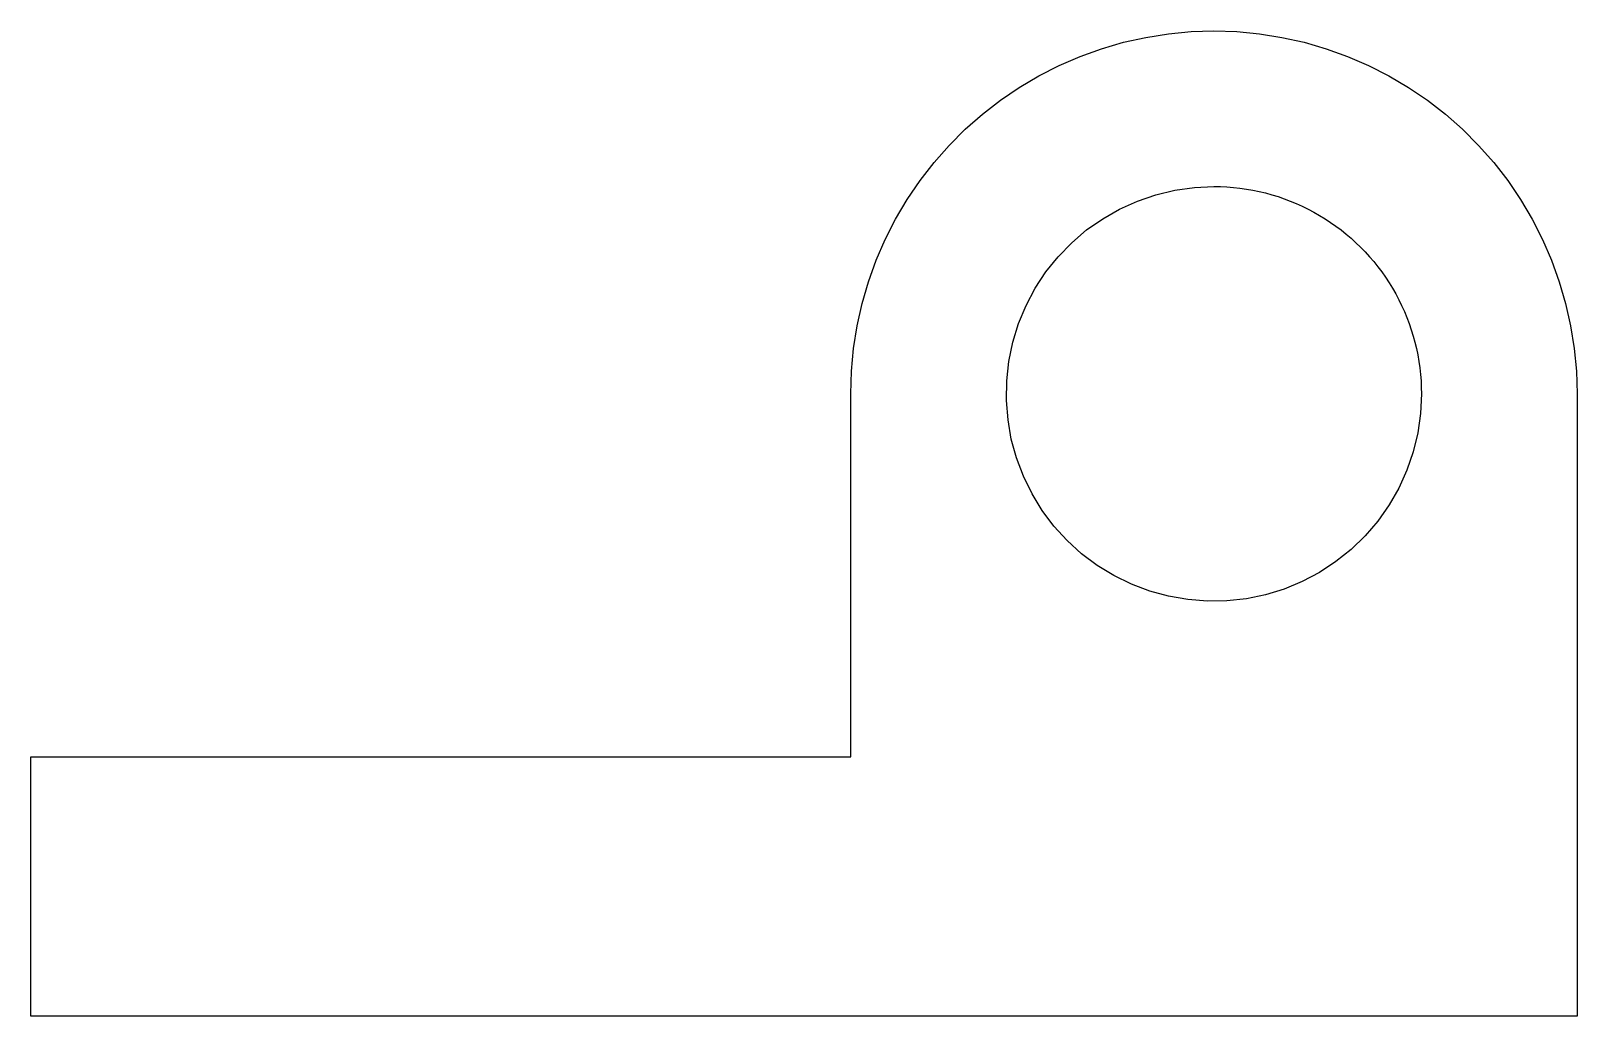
# Model space of a CAD drawing. Header units: metres. Extents: x -27.4 to 2.4, y 0 to 19.
import ezdxf

# ---------------------------------------------------------------- set-up
doc = ezdxf.new("R2010")
doc.units = ezdxf.units.M

msp = doc.modelspace()

# ---------------------------------------------------------------- linework, layer by layer
for points in [[(-11.6, 12), (-11.586, 12.44), (-11.545, 12.877), (-11.476, 13.312), (-11.38, 13.741), (-11.257, 14.163), (-11.108, 14.577), (-10.934, 14.98), (-10.734, 15.372), (-10.51, 15.751), (-10.263, 16.114), (-9.994, 16.462), (-9.703, 16.792), (-9.392, 17.103), (-9.062, 17.394), (-8.714, 17.663), (-8.351, 17.91), (-7.972, 18.134), (-7.58, 18.334), (-7.177, 18.508), (-6.763, 18.657), (-6.341, 18.78), (-5.912, 18.876), (-5.477, 18.945), (-5.04, 18.986), (-4.6, 19), (-4.16, 18.986), (-3.723, 18.945), (-3.288, 18.876), (-2.859, 18.78), (-2.437, 18.657), (-2.023, 18.508), (-1.62, 18.334), (-1.228, 18.134), (-0.849, 17.91), (-0.486, 17.663), (-0.138, 17.394), (0.192, 17.103), (0.503, 16.792), (0.794, 16.462), (1.063, 16.114), (1.31, 15.751), (1.534, 15.372), (1.734, 14.98), (1.908, 14.577), (2.057, 14.163), (2.18, 13.741), (2.276, 13.312), (2.345, 12.877), (2.386, 12.44), (2.4, 12)], [(-0.6, 12), (-0.618, 11.624), (-0.671, 11.25), (-0.759, 10.884), (-0.881, 10.528), (-1.036, 10.184), (-1.223, 9.857), (-1.439, 9.548), (-1.684, 9.262), (-1.955, 9), (-2.249, 8.764), (-2.564, 8.557), (-2.897, 8.381), (-3.245, 8.236), (-3.605, 8.126), (-3.974, 8.049), (-4.349, 8.008), (-4.726, 8.002), (-5.101, 8.032), (-5.473, 8.096), (-5.836, 8.196), (-6.189, 8.329), (-6.527, 8.495), (-6.848, 8.692), (-7.15, 8.918), (-7.428, 9.172), (-7.682, 9.45), (-7.908, 9.752), (-8.105, 10.073), (-8.271, 10.411), (-8.404, 10.764), (-8.504, 11.127), (-8.568, 11.499), (-8.598, 11.874), (-8.592, 12.251), (-8.551, 12.626), (-8.474, 12.995), (-8.364, 13.355), (-8.219, 13.703), (-8.043, 14.036), (-7.836, 14.351), (-7.6, 14.645), (-7.338, 14.916), (-7.052, 15.161), (-6.743, 15.377), (-6.416, 15.564), (-6.072, 15.719), (-5.716, 15.841), (-5.35, 15.929), (-4.976, 15.982), (-4.6, 16)], [(-4.6, 16), (-4.474, 15.998), (-4.349, 15.992), (-4.224, 15.982), (-4.099, 15.968), (-3.974, 15.951), (-3.85, 15.929), (-3.727, 15.904), (-3.605, 15.874), (-3.484, 15.841), (-3.364, 15.804), (-3.245, 15.764), (-3.128, 15.719), (-3.011, 15.671), (-2.897, 15.619), (-2.784, 15.564), (-2.673, 15.505), (-2.564, 15.443), (-2.457, 15.377), (-2.352, 15.308), (-2.249, 15.236), (-2.148, 15.161), (-2.05, 15.082), (-1.955, 15), (-1.862, 14.916), (-1.772, 14.828), (-1.684, 14.738), (-1.6, 14.645), (-1.518, 14.55), (-1.439, 14.452), (-1.364, 14.351), (-1.292, 14.248), (-1.223, 14.143), (-1.157, 14.036), (-1.095, 13.927), (-1.036, 13.816), (-0.981, 13.703), (-0.929, 13.589), (-0.881, 13.472), (-0.836, 13.355), (-0.796, 13.236), (-0.759, 13.116), (-0.726, 12.995), (-0.696, 12.873), (-0.671, 12.75), (-0.649, 12.626), (-0.632, 12.501), (-0.618, 12.376), (-0.608, 12.251), (-0.602, 12.126), (-0.6, 12)], [(-11.6, 5), (-11.6, 5.14), (-11.6, 5.28), (-11.6, 5.42), (-11.6, 5.56), (-11.6, 5.7), (-11.6, 5.84), (-11.6, 5.98), (-11.6, 6.12), (-11.6, 6.26), (-11.6, 6.4), (-11.6, 6.54), (-11.6, 6.68), (-11.6, 6.82), (-11.6, 6.96), (-11.6, 7.1), (-11.6, 7.24), (-11.6, 7.38), (-11.6, 7.52), (-11.6, 7.66), (-11.6, 7.8), (-11.6, 7.94), (-11.6, 8.08), (-11.6, 8.22), (-11.6, 8.36), (-11.6, 8.5), (-11.6, 8.64), (-11.6, 8.78), (-11.6, 8.92), (-11.6, 9.06), (-11.6, 9.2), (-11.6, 9.34), (-11.6, 9.48), (-11.6, 9.62), (-11.6, 9.76), (-11.6, 9.9), (-11.6, 10.04), (-11.6, 10.18), (-11.6, 10.32), (-11.6, 10.46), (-11.6, 10.6), (-11.6, 10.74), (-11.6, 10.88), (-11.6, 11.02), (-11.6, 11.16), (-11.6, 11.3), (-11.6, 11.44), (-11.6, 11.58), (-11.6, 11.72), (-11.6, 11.86), (-11.6, 12)], [(-11.6, 5), (-11.6, 5.14), (-11.6, 5.28), (-11.6, 5.42), (-11.6, 5.56), (-11.6, 5.7), (-11.6, 5.84), (-11.6, 5.98), (-11.6, 6.12), (-11.6, 6.26), (-11.6, 6.4), (-11.6, 6.54), (-11.6, 6.68), (-11.6, 6.82), (-11.6, 6.96), (-11.6, 7.1), (-11.6, 7.24), (-11.6, 7.38), (-11.6, 7.52), (-11.6, 7.66), (-11.6, 7.8), (-11.6, 7.94), (-11.6, 8.08), (-11.6, 8.22), (-11.6, 8.36), (-11.6, 8.5), (-11.6, 8.64), (-11.6, 8.78), (-11.6, 8.92), (-11.6, 9.06), (-11.6, 9.2), (-11.6, 9.34), (-11.6, 9.48), (-11.6, 9.62), (-11.6, 9.76), (-11.6, 9.9), (-11.6, 10.04), (-11.6, 10.18), (-11.6, 10.32), (-11.6, 10.46), (-11.6, 10.6), (-11.6, 10.74), (-11.6, 10.88), (-11.6, 11.02), (-11.6, 11.16), (-11.6, 11.3), (-11.6, 11.44), (-11.6, 11.58), (-11.6, 11.72), (-11.6, 11.86), (-11.6, 12)], [(2.4, 12), (2.4, 11.76), (2.4, 11.52), (2.4, 11.28), (2.4, 11.04), (2.4, 10.8), (2.4, 10.56), (2.4, 10.32), (2.4, 10.08), (2.4, 9.84), (2.4, 9.6), (2.4, 9.36), (2.4, 9.12), (2.4, 8.88), (2.4, 8.64), (2.4, 8.4), (2.4, 8.16), (2.4, 7.92), (2.4, 7.68), (2.4, 7.44), (2.4, 7.2), (2.4, 6.96), (2.4, 6.72), (2.4, 6.48), (2.4, 6.24), (2.4, 6), (2.4, 5.76), (2.4, 5.52), (2.4, 5.28), (2.4, 5.04), (2.4, 4.8), (2.4, 4.56), (2.4, 4.32), (2.4, 4.08), (2.4, 3.84), (2.4, 3.6), (2.4, 3.36), (2.4, 3.12), (2.4, 2.88), (2.4, 2.64), (2.4, 2.4), (2.4, 2.16), (2.4, 1.92), (2.4, 1.68), (2.4, 1.44), (2.4, 1.2), (2.4, 0.96), (2.4, 0.72), (2.4, 0.48), (2.4, 0.24), (2.4, 0)], [(-27.4, 0), (-27.4, 0.1), (-27.4, 0.2), (-27.4, 0.3), (-27.4, 0.4), (-27.4, 0.5), (-27.4, 0.6), (-27.4, 0.7), (-27.4, 0.8), (-27.4, 0.9), (-27.4, 1), (-27.4, 1.1), (-27.4, 1.2), (-27.4, 1.3), (-27.4, 1.4), (-27.4, 1.5), (-27.4, 1.6), (-27.4, 1.7), (-27.4, 1.8), (-27.4, 1.9), (-27.4, 2), (-27.4, 2.1), (-27.4, 2.2), (-27.4, 2.3), (-27.4, 2.4), (-27.4, 2.5), (-27.4, 2.6), (-27.4, 2.7), (-27.4, 2.8), (-27.4, 2.9), (-27.4, 3), (-27.4, 3.1), (-27.4, 3.2), (-27.4, 3.3), (-27.4, 3.4), (-27.4, 3.5), (-27.4, 3.6), (-27.4, 3.7), (-27.4, 3.8), (-27.4, 3.9), (-27.4, 4), (-27.4, 4.1), (-27.4, 4.2), (-27.4, 4.3), (-27.4, 4.4), (-27.4, 4.5), (-27.4, 4.6), (-27.4, 4.7), (-27.4, 4.8), (-27.4, 4.9), (-27.4, 5)], [(-27.4, 5), (-27.084, 5), (-26.768, 5), (-26.452, 5), (-26.136, 5), (-25.82, 5), (-25.504, 5), (-25.188, 5), (-24.872, 5), (-24.556, 5), (-24.24, 5), (-23.924, 5), (-23.608, 5), (-23.292, 5), (-22.976, 5), (-22.66, 5), (-22.344, 5), (-22.028, 5), (-21.712, 5), (-21.396, 5), (-21.08, 5), (-20.764, 5), (-20.448, 5), (-20.132, 5), (-19.816, 5), (-19.5, 5), (-19.184, 5), (-18.868, 5), (-18.552, 5), (-18.236, 5), (-17.92, 5), (-17.604, 5), (-17.288, 5), (-16.972, 5), (-16.656, 5), (-16.34, 5), (-16.024, 5), (-15.708, 5), (-15.392, 5), (-15.076, 5), (-14.76, 5), (-14.444, 5), (-14.128, 5), (-13.812, 5), (-13.496, 5), (-13.18, 5), (-12.864, 5), (-12.548, 5), (-12.232, 5), (-11.916, 5), (-11.6, 5)], [(-20, 5), (-19.832, 5), (-19.664, 5), (-19.496, 5), (-19.328, 5), (-19.16, 5), (-18.992, 5), (-18.824, 5), (-18.656, 5), (-18.488, 5), (-18.32, 5), (-18.152, 5), (-17.984, 5), (-17.816, 5), (-17.648, 5), (-17.48, 5), (-17.312, 5), (-17.144, 5), (-16.976, 5), (-16.808, 5), (-16.64, 5), (-16.472, 5), (-16.304, 5), (-16.136, 5), (-15.968, 5), (-15.8, 5), (-15.632, 5), (-15.464, 5), (-15.296, 5), (-15.128, 5), (-14.96, 5), (-14.792, 5), (-14.624, 5), (-14.456, 5), (-14.288, 5), (-14.12, 5), (-13.952, 5), (-13.784, 5), (-13.616, 5), (-13.448, 5), (-13.28, 5), (-13.112, 5), (-12.944, 5), (-12.776, 5), (-12.608, 5), (-12.44, 5), (-12.272, 5), (-12.104, 5), (-11.936, 5), (-11.768, 5), (-11.6, 5)], [(2.4, 0), (1.804, 0), (1.208, 0), (0.612, 0), (0.016, 0), (-0.58, 0), (-1.176, 0), (-1.772, 0), (-2.368, 0), (-2.964, 0), (-3.56, 0), (-4.156, 0), (-4.752, 0), (-5.348, 0), (-5.944, 0), (-6.54, 0), (-7.136, 0), (-7.732, 0), (-8.328, 0), (-8.924, 0), (-9.52, 0), (-10.116, 0), (-10.712, 0), (-11.308, 0), (-11.904, 0), (-12.5, 0), (-13.096, 0), (-13.692, 0), (-14.288, 0), (-14.884, 0), (-15.48, 0), (-16.076, 0), (-16.672, 0), (-17.268, 0), (-17.864, 0), (-18.46, 0), (-19.056, 0), (-19.652, 0), (-20.248, 0), (-20.844, 0), (-21.44, 0), (-22.036, 0), (-22.632, 0), (-23.228, 0), (-23.824, 0), (-24.42, 0), (-25.016, 0), (-25.612, 0), (-26.208, 0), (-26.804, 0), (-27.4, 0)]]:
    msp.add_lwpolyline(points)

doc.saveas('drawing.dxf')
